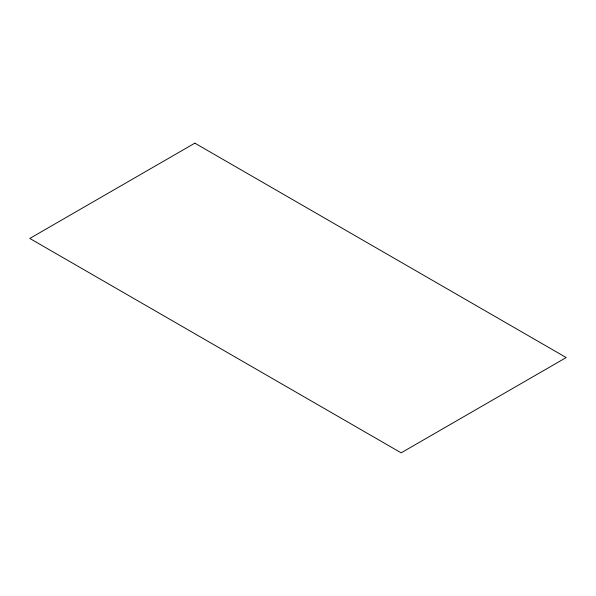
<?xml version="1.0" encoding="UTF-8"?>
<svg xmlns="http://www.w3.org/2000/svg" width="596" height="596" viewBox="0 0 596 596"><rect width="100%" height="100%" fill="white"/><g stroke="black" fill="none" stroke-linecap="round" stroke-linejoin="round"><path stroke-width="0.89" d="M194.847 143.159L29.8 238.445L401.153 452.841L566.2 357.555L194.847 143.159"/></g></svg>
